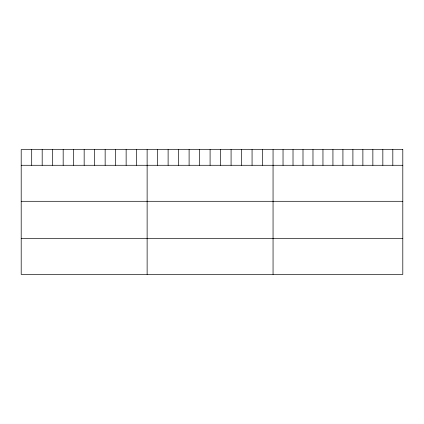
<?xml version="1.0" encoding="UTF-8"?>
<svg xmlns="http://www.w3.org/2000/svg" width="424" height="424" viewBox="0 0 424 424"><rect width="100%" height="100%" fill="white"/><g stroke="black" fill="none" stroke-linecap="round" stroke-linejoin="round"><path stroke-width="0.64" d="M21.2 165.281L402.8 165.281M21.2 201.299L402.8 201.299M21.2 238.405L402.8 238.405M392.82 149.577L392.82 165.281M382.84 149.577L382.84 165.281M372.86 149.577L372.86 165.281M362.88 149.577L362.88 165.281M352.901 149.577L352.901 165.281M342.921 149.577L342.921 165.281M332.935 149.577L332.935 165.281M322.956 149.577L322.956 165.281M312.976 149.577L312.976 165.281M302.996 149.577L302.996 165.281M293.016 149.577L293.016 165.281M283.036 149.577L283.036 165.281M273.056 149.577L273.056 274.423M262.562 149.577L262.562 165.281M252.068 149.577L252.068 165.281M241.574 149.577L241.574 165.281M231.08 149.577L231.08 165.281M220.586 149.577L220.586 165.281M210.092 149.577L210.092 165.281M199.598 149.577L199.598 165.281M189.104 149.577L189.104 165.281M178.61 149.577L178.61 165.281M168.116 149.577L168.116 165.281M157.622 149.577L157.622 165.281M147.128 149.577L147.128 274.423M136.634 149.577L136.634 165.281M126.14 149.577L126.14 165.281M115.646 149.577L115.646 165.281M105.152 149.577L105.152 165.281M94.658 149.577L94.658 165.281M84.164 149.577L84.164 165.281M73.67 149.577L73.67 165.281M63.176 149.577L63.176 165.281M52.682 149.577L52.682 165.281M42.188 149.577L42.188 165.281M31.694 149.577L31.694 165.281M402.8 149.577L21.2 149.577L21.2 274.423L402.8 274.423L402.8 149.577"/></g></svg>
